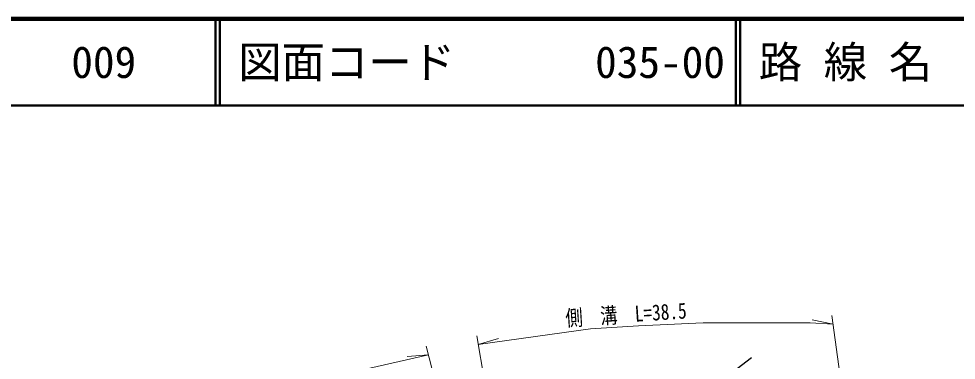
# Model space of a CAD drawing. Units: millimetres at full size, sheet at 1:1000; details may follow other scales. Extents: x 40000 to 680000, y 20000 to 380000.
# Drawn here: x 95083 to 203148, y 340608 to 380000 of the extents above; entities that cross this region are included whole.
import ezdxf
from ezdxf.enums import TextEntityAlignment as Align

# ---------------------------------------------------------------- set-up
doc = ezdxf.new("R2010")
doc.units = ezdxf.units.MM
doc.header["$LTSCALE"] = 1000
for name, color, linetype, lineweight in [('M-BGD', 7, 'Continuous', 25), ('M-STR-HTXT', 7, 'Continuous', 13), ('M-TTL', 2, 'Continuous', 140), ('M-TTL-LINE', 7, 'Continuous', 50)]:
    doc.layers.add(name, color=color, linetype=linetype, lineweight=lineweight)
doc.layers.add('M-TTL-TXT', color=7, linetype='Continuous')
doc.styles.add('ＭＳ ゴシック', font='')
doc.styles.get('ＭＳ ゴシック').set_extended_font_data('MS Gothic')

msp = doc.modelspace()

# ---------------------------------------------------------------- linework, layer by layer
at = {"layer": 'M-BGD'}
msp.add_line((150212, 318458), (179539, 340920), dxfattribs=at)
at = {"layer": 'M-STR-HTXT'}
for p, q in [((188959, 344768), (186555, 345263)), ((192153, 320887), (188824, 345779)), ((151982, 319246), (147873, 343425)), ((148040, 342439), (150402, 343108)), ((146676, 324249), (142052, 342221)), ((142301, 341252), (139855, 341041))]:
    msp.add_line(p, q, dxfattribs=at)
for points in [[(148040, 342439), (160980, 344216), (166519, 344576), (173970, 344936), (186306, 344936), (188959, 344768)], [(99756, 328536), (126590, 337644), (142301, 341252)]]:
    msp.add_lwpolyline(points, dxfattribs=at)
at = {"layer": 'M-TTL'}
msp.add_line((680000, 380000), (40000, 380000), dxfattribs=at)
at = {"layer": 'M-TTL-LINE'}
for p, q in [((117750, 380000), (117750, 370000)), ((118250, 380000), (118250, 370000)), ((177750, 380000), (177750, 370000)), ((178250, 380000), (178250, 370000)), ((40000, 370000), (680000, 370000))]:
    msp.add_line(p, q, dxfattribs=at)

# ---------------------------------------------------------------- texts
at = {"layer": 'M-STR-HTXT', "style": 'ＭＳ ゴシック', "width": 0.8}
msp.add_text('側\u3000溝\u3000L=38.5', height=1833, rotation=3.721, dxfattribs=at).set_placement((165180, 344438), align=Align.BOTTOM_CENTER)
at = {"layer": 'M-TTL-TXT', "style": 'ＭＳ ゴシック'}
for s, p in [('路 線 名', (180380, 375000)), ('009', (101142, 375000)), ('図面コード', (120380, 375000)), ('035-00', (161521, 375000))]:
    msp.add_text(s, height=3666, dxfattribs=at).set_placement(p, align=Align.MIDDLE_LEFT)

doc.saveas('drawing.dxf')
